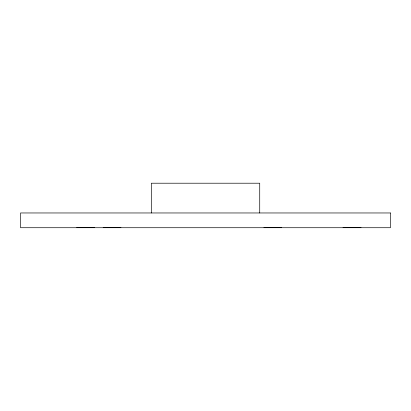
<?xml version="1.0" encoding="UTF-8"?>
<svg xmlns="http://www.w3.org/2000/svg" width="411" height="411" viewBox="0 0 411 411"><rect width="100%" height="100%" fill="white"/><g stroke="black" fill="none" stroke-linecap="round" stroke-linejoin="round"><path stroke-width="0.62" d="M76.687 227.663L94.756 227.663M103.192 227.679L120.937 227.679M263.924 227.679L281.627 227.679M343.026 227.668L361.038 227.668M259.726 212.965L259.726 183.214L151.315 183.214L151.315 212.965M390.45 212.965L20.55 212.965L20.55 227.72L390.45 227.72L390.45 212.965"/></g></svg>
